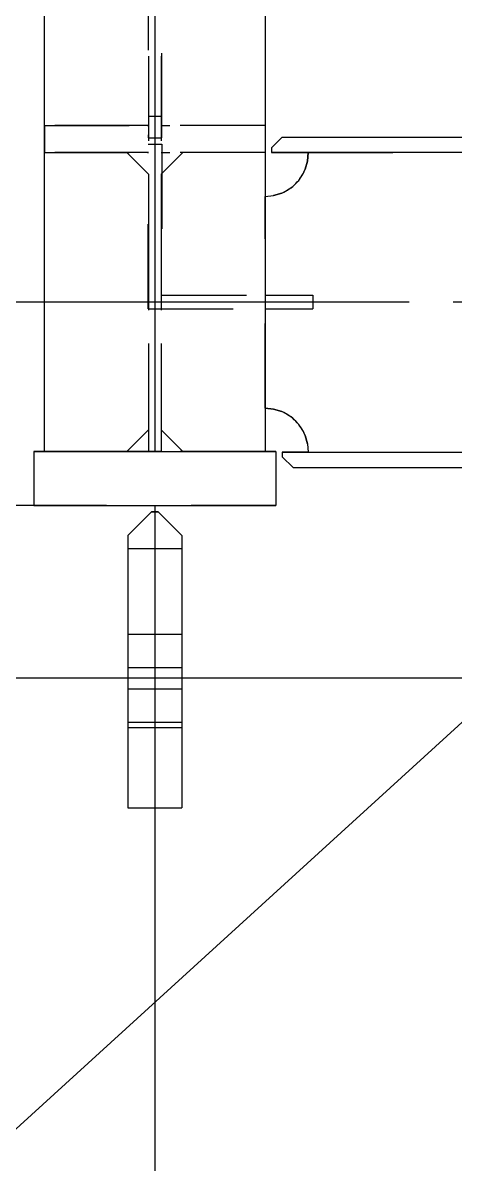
# Model space of a CAD drawing. Header units: millimetres. Extents: x 505 to 1346, y 20403 to 20997.
# Drawn here: x 899.17 to 909.18, y 20671.41 to 20697.84 of the extents above; entities that cross this region are included whole.
import ezdxf

# ---------------------------------------------------------------- set-up
doc = ezdxf.new("R2010")
doc.units = ezdxf.units.MM
for name, pattern in [('CENTER', [12.7, 7.9375, -1.5875, 1.5875, -1.5875]), ('DXK_LINE_DOT2', [3.9198, 1.9599, -1.9599]), ('DXK_LINE_DOT6', [6.9771, 2.979, -1.0191, 1.9599, -1.0191])]:
    doc.linetypes.add(name, pattern=pattern)

# ---------------------------------------------------------------- blocks, each defined once
blk = doc.blocks.new('Part-110200292-73652 - 73645')
at = {"color": 7, "linetype": 'CENTER'}
blk.add_line((924.828, 20691.365), (902.228, 20714.665), dxfattribs=at)
at = {"color": 7, "linetype": 'DXK_LINE_DOT2'}
for p, q in [((905.652, 20713.415), (903.373, 20711.204)), ((905.652, 20713.414), (905.484, 20713.251)), ((905.652, 20713.415), (909.994, 20708.938)), ((905.652, 20713.414), (905.652, 20713.415)), ((918.489, 20699.843), (905.484, 20713.251)), ((905.484, 20713.251), (905.484, 20713.251)), ((903.373, 20711.204), (907.722, 20706.72)), ((914.308, 20704.491), (909.994, 20708.938)), ((914.308, 20704.491), (918.657, 20700.007)), ((912.037, 20702.272), (916.378, 20697.796)), ((918.657, 20700.007), (916.378, 20697.796)), ((918.489, 20699.843), (918.657, 20700.007)), ((918.657, 20700.007), (918.657, 20700.007)), ((918.489, 20699.843), (918.489, 20699.843))]:
    blk.add_line(p, q, dxfattribs=at)
at = {"color": 3, "linetype": 'Continuous'}
for p, q in [((909.994, 20708.938), (914.308, 20704.491)), ((907.722, 20706.72), (912.037, 20702.272))]:
    blk.add_line(p, q, dxfattribs=at)
blk = doc.blocks.new('Part-110200292-73751 - 73645')
at = {"color": 3, "linetype": 'Continuous'}
for p, q in [((899.678, 20687.914), (899.678, 20732.339)), ((904.778, 20732.339), (904.778, 20687.914))]:
    blk.add_line(p, q, dxfattribs=at)
at = {"color": 7, "linetype": 'DXK_LINE_DOT2'}
for p, q in [((902.083, 20732.339), (902.083, 20687.913)), ((902.373, 20732.339), (902.373, 20687.913)), ((899.678, 20687.913), (899.678, 20687.914)), ((899.678, 20687.913), (899.678, 20687.914)), ((899.678, 20687.913), (899.678, 20687.914)), ((899.678, 20687.913), (899.678, 20687.914)), ((902.373, 20687.913), (899.678, 20687.913)), ((899.678, 20687.913), (899.678, 20687.913)), ((902.083, 20687.913), (899.678, 20687.913)), ((899.678, 20687.913), (899.678, 20687.913)), ((902.083, 20687.913), (902.083, 20687.913)), ((902.083, 20687.913), (902.373, 20687.913)), ((904.778, 20687.913), (902.373, 20687.913)), ((902.373, 20687.913), (902.373, 20687.913)), ((902.373, 20687.913), (904.778, 20687.913)), ((904.778, 20687.913), (904.778, 20687.914))]:
    blk.add_line(p, q, dxfattribs=at)
at = {"color": 7, "linetype": 'Continuous'}
blk.add_line((902.228, 20732.339), (902.228, 20687.913), dxfattribs=at)
blk = doc.blocks.new('Part-110200292-73752 - 73645')
at = {"color": 3, "linetype": 'Continuous'}
for p, q in [((905.178, 20695.189), (904.928, 20694.939)), ((905.178, 20695.189), (924.578, 20695.189)), ((905.178, 20695.189), (905.178, 20695.189)), ((924.578, 20695.189), (924.578, 20695.189)), ((924.578, 20695.189), (924.578, 20694.834)), ((904.928, 20694.939), (904.928, 20694.834)), ((924.578, 20694.834), (904.928, 20694.834)), ((904.928, 20694.834), (904.928, 20694.834)), ((905.762, 20694.637), (905.778, 20694.834)), ((924.578, 20694.834), (924.578, 20694.834)), ((924.578, 20694.834), (924.578, 20694.239)), ((905.708, 20694.446), (905.762, 20694.637)), ((905.762, 20694.637), (905.762, 20694.637)), ((904.976, 20693.835), (905.165, 20693.894)), ((904.778, 20693.816), (904.976, 20693.835)), ((904.976, 20693.835), (904.976, 20693.835)), ((904.778, 20688.913), (904.976, 20688.894)), ((904.976, 20688.894), (904.976, 20688.894)), ((905.165, 20688.836), (904.976, 20688.894)), ((924.578, 20688.489), (924.578, 20687.539)), ((905.762, 20688.092), (905.708, 20688.283)), ((905.762, 20688.092), (905.778, 20687.894)), ((905.178, 20687.894), (905.178, 20687.894)), ((905.178, 20687.894), (924.578, 20687.894)), ((905.178, 20687.894), (905.178, 20687.789)), ((905.428, 20687.539), (905.178, 20687.789)), ((905.428, 20687.539), (924.578, 20687.539)), ((905.428, 20687.539), (905.428, 20687.539))]:
    blk.add_line(p, q, dxfattribs=at)
at = {"color": 7, "linetype": 'DXK_LINE_DOT2'}
for p, q in [((904.928, 20694.939), (905.178, 20695.189)), ((905.178, 20695.189), (924.578, 20695.189)), ((904.928, 20694.834), (905.778, 20694.835)), ((924.578, 20694.834), (904.928, 20694.834)), ((904.928, 20694.834), (904.928, 20694.834)), ((904.928, 20694.834), (904.928, 20694.834)), ((924.578, 20694.834), (904.928, 20694.834)), ((904.928, 20694.834), (904.928, 20694.834)), ((905.778, 20694.835), (905.762, 20694.637)), ((905.778, 20694.835), (924.578, 20694.834)), ((905.778, 20694.834), (905.778, 20694.835)), ((924.578, 20694.834), (924.578, 20694.834)), ((905.762, 20694.637), (905.708, 20694.446)), ((924.578, 20694.239), (924.578, 20688.489)), ((905.165, 20693.894), (904.976, 20693.835)), ((904.778, 20693.816), (904.976, 20693.835)), ((904.778, 20688.913), (904.778, 20693.816)), ((904.976, 20688.894), (904.778, 20688.913)), ((904.976, 20688.894), (905.165, 20688.836)), ((905.708, 20688.283), (905.762, 20688.092)), ((905.778, 20687.894), (905.178, 20687.894)), ((905.178, 20687.894), (905.178, 20687.894)), ((905.178, 20687.894), (905.178, 20687.894)), ((905.178, 20687.789), (905.428, 20687.539)), ((905.778, 20687.894), (924.578, 20687.894)), ((905.778, 20687.894), (905.778, 20687.894)), ((905.778, 20687.894), (905.778, 20687.894)), ((905.428, 20687.539), (924.578, 20687.539))]:
    blk.add_line(p, q, dxfattribs=at)
at = {"color": 3, "linetype": 'Continuous'}
for centre, start, end in [((904.778, 20694.816), 292.7751, 338.3253), ((904.778, 20687.913), 21.6747, 67.2249)]:
    blk.add_arc(centre, 1, start, end, dxfattribs=at)
at = {"color": 7, "linetype": 'DXK_LINE_DOT2'}
for centre, start, end in [((904.778, 20694.816), 292.7751, 338.3253), ((904.778, 20687.913), 21.6747, 67.2249)]:
    blk.add_arc(centre, 1, start, end, dxfattribs=at)
blk = doc.blocks.new('Part-110200292-73753 - 73645')
at = {"color": 7, "linetype": 'DXK_LINE_DOT2'}
for p, q in [((902.078, 20691.214), (902.078, 20695.024)), ((902.078, 20695.024), (902.393, 20695.024)), ((902.393, 20695.024), (902.393, 20695.024)), ((902.393, 20695.024), (902.393, 20691.529)), ((902.393, 20691.529), (904.778, 20691.529)), ((904.778, 20691.529), (905.888, 20691.529)), ((905.888, 20691.529), (905.888, 20691.529)), ((905.888, 20691.529), (905.888, 20691.214)), ((902.078, 20691.214), (902.078, 20691.214)), ((902.078, 20691.214), (904.778, 20691.214)), ((904.778, 20691.214), (905.888, 20691.214))]:
    blk.add_line(p, q, dxfattribs=at)
blk = doc.blocks.new('Part-110200292-73756 - 73645')
at = {"color": 3, "linetype": 'Continuous'}
for p, q in [((899.428, 20687.914), (905.028, 20687.914)), ((899.428, 20687.913), (899.428, 20687.914)), ((899.428, 20687.914), (899.428, 20686.663)), ((905.028, 20687.914), (905.028, 20687.913)), ((905.028, 20687.914), (905.028, 20686.663)), ((899.428, 20686.664), (905.028, 20686.664))]:
    blk.add_line(p, q, dxfattribs=at)
at = {"color": 7, "linetype": 'DXK_LINE_DOT2'}
for p, q in [((905.028, 20687.913), (899.428, 20687.913)), ((905.028, 20686.663), (899.428, 20686.663))]:
    blk.add_line(p, q, dxfattribs=at)
blk = doc.blocks.new('Part-110200292-73757 - 73645')
at = {"color": 3, "linetype": 'Continuous'}
for p, q in [((902.153, 20686.514), (901.603, 20685.964)), ((902.303, 20686.514), (902.153, 20686.514)), ((902.153, 20686.513), (902.153, 20686.514)), ((902.853, 20685.964), (902.303, 20686.514)), ((902.303, 20686.514), (902.303, 20686.513)), ((901.603, 20685.964), (901.603, 20685.664)), ((902.853, 20685.964), (902.853, 20685.963)), ((902.853, 20685.964), (902.853, 20685.664)), ((901.603, 20685.664), (901.603, 20679.663)), ((901.603, 20685.664), (902.853, 20685.664)), ((902.853, 20685.664), (902.853, 20679.663)), ((901.603, 20681.524), (902.853, 20681.524)), ((901.603, 20679.663), (902.853, 20679.663))]:
    blk.add_line(p, q, dxfattribs=at)
at = {"color": 7, "linetype": 'DXK_LINE_DOT2'}
for p, q in [((901.603, 20685.963), (902.153, 20686.513)), ((902.153, 20686.513), (902.303, 20686.513)), ((902.303, 20686.513), (902.853, 20685.963)), ((901.603, 20685.663), (902.853, 20685.663)), ((901.603, 20683.686), (902.853, 20683.686)), ((901.603, 20682.911), (902.853, 20682.911)), ((901.603, 20682.415), (902.853, 20682.415)), ((901.603, 20681.641), (902.853, 20681.641)), ((901.603, 20681.524), (902.853, 20681.524)), ((902.853, 20680.765), (902.853, 20680.766))]:
    blk.add_line(p, q, dxfattribs=at)
blk = doc.blocks.new('Part-110200292-73758 - 73645')
at = {"color": 7, "linetype": 'DXK_LINE_DOT2'}
for p, q in [((901.877, 20695.459), (899.678, 20695.459)), ((899.678, 20695.459), (899.678, 20695.459)), ((899.678, 20695.459), (902.059, 20695.459)), ((899.678, 20695.459), (899.678, 20694.834)), ((902.059, 20695.459), (901.877, 20695.459)), ((902.083, 20695.459), (902.059, 20695.459)), ((902.059, 20695.459), (902.083, 20695.459)), ((902.083, 20695.459), (902.083, 20695.459)), ((899.678, 20694.834), (902.059, 20694.834)), ((901.877, 20694.834), (899.678, 20694.834)), ((902.059, 20694.834), (901.877, 20694.834)), ((902.083, 20694.834), (902.059, 20694.834)), ((902.059, 20694.834), (902.083, 20694.834))]:
    blk.add_line(p, q, dxfattribs=at)
blk = doc.blocks.new('Part-110200292-73759 - 73645')
at = {"color": 7, "linetype": 'DXK_LINE_DOT2'}
for p, q in [((902.373, 20695.459), (902.373, 20695.459)), ((902.373, 20695.459), (902.398, 20695.459)), ((902.373, 20695.459), (902.398, 20695.459)), ((904.778, 20695.459), (902.398, 20695.459)), ((902.398, 20695.459), (902.579, 20695.459)), ((904.778, 20695.459), (904.778, 20695.459)), ((904.778, 20695.459), (904.778, 20695.459)), ((904.778, 20695.459), (904.778, 20694.834)), ((902.373, 20694.834), (902.398, 20694.834)), ((902.373, 20694.834), (902.398, 20694.834)), ((904.778, 20694.834), (902.398, 20694.834)), ((902.398, 20694.834), (902.579, 20694.834)), ((904.778, 20694.834), (902.579, 20694.834))]:
    blk.add_line(p, q, dxfattribs=at)
blk = doc.blocks.new('Part-110200292-73760 - 73645')
at = {"color": 7, "linetype": 'DXK_LINE_DOT2'}
for p, q in [((899.678, 20694.834), (901.583, 20694.834)), ((899.678, 20687.913), (899.678, 20694.834)), ((901.583, 20694.834), (902.083, 20694.334)), ((901.583, 20694.834), (901.583, 20694.834)), ((902.083, 20694.334), (902.079, 20688.413)), ((902.079, 20688.413), (901.578, 20687.913)), ((901.578, 20687.913), (899.678, 20687.913)), ((901.578, 20687.913), (901.578, 20687.913))]:
    blk.add_line(p, q, dxfattribs=at)
blk = doc.blocks.new('Part-110200292-73761 - 73645')
at = {"color": 7, "linetype": 'DXK_LINE_DOT2'}
for p, q in [((902.873, 20694.834), (902.374, 20694.334)), ((902.873, 20694.834), (902.873, 20694.834)), ((904.778, 20694.834), (904.778, 20693.816)), ((902.374, 20694.334), (902.378, 20688.413)), ((904.778, 20688.913), (904.778, 20687.913)), ((902.378, 20688.413), (902.878, 20687.913)), ((902.878, 20687.913), (904.778, 20687.913)), ((902.878, 20687.913), (902.878, 20687.913))]:
    blk.add_line(p, q, dxfattribs=at)
blk = doc.blocks.new('Part-110200292-73762 - 73645')
at = {"color": 7, "linetype": 'DXK_LINE_DOT2'}
for p, q in [((902.393, 20707), (902.078, 20707)), ((902.078, 20707), (902.078, 20695.174)), ((902.078, 20707), (902.393, 20707)), ((902.393, 20695.174), (902.393, 20702.428)), ((902.078, 20695.674), (902.393, 20695.674)), ((902.078, 20695.174), (902.393, 20695.174)), ((902.078, 20695.174), (902.393, 20695.174))]:
    blk.add_line(p, q, dxfattribs=at)
blk = doc.blocks.new('Line-110200292-75238 - 73645')
at = {"color": 7, "linetype": 'DXK_LINE_DOT6'}
blk.add_line((949.978, 20691.374), (899.678, 20691.365), dxfattribs=at)
blk = doc.blocks.new('StraightDimension-110200292-75305 - 73645')
at = {"color": 7, "linetype": 'Continuous'}
blk.add_line((902.228, 20686.664), (902.228, 20666.4), dxfattribs=at)
blk = doc.blocks.new('StraightDimension-110200292-75335 - 73645')
at = {"color": 7, "linetype": 'Continuous'}
blk.add_line((902.228, 20686.664), (902.228, 20658.09), dxfattribs=at)
blk = doc.blocks.new('StraightDimension-110200292-75706 - 73645')
at = {"color": 7, "linetype": 'Continuous'}
blk.add_line((906.847, 20691.366), (880.859, 20691.366), dxfattribs=at)
blk = doc.blocks.new('StraightDimension-110200292-75721 - 73645')
at = {"color": 7, "linetype": 'Continuous'}
blk.add_line((907.399, 20691.366), (872.574, 20691.366), dxfattribs=at)
blk = doc.blocks.new('StraightDimension-110200292-75722 - 73645')
at = {"color": 7, "linetype": 'Continuous'}
for p, q in [((907.399, 20691.366), (872.574, 20691.366)), ((899.428, 20686.664), (872.574, 20686.664))]:
    blk.add_line(p, q, dxfattribs=at)
blk = doc.blocks.new('StraightDimension-110200292-75780 - 73645')
at = {"color": 7, "linetype": 'Continuous'}
blk.add_line((899.428, 20686.664), (864.492, 20686.664), dxfattribs=at)
blk = doc.blocks.new('StraightDimension-110200292-75828 - 73645')
at = {"color": 7, "linetype": 'Continuous'}
blk.add_line((899.428, 20686.664), (857.005, 20686.664), dxfattribs=at)
blk = doc.blocks.new('StraightDimension-110200292-75829 - 73645')
at = {"color": 7, "linetype": 'Continuous'}
for p, q in [((899.428, 20686.664), (857.005, 20686.664)), ((947.925, 20682.663), (857.005, 20682.663))]:
    blk.add_line(p, q, dxfattribs=at)
blk = doc.blocks.new('Mark-110200292-75942 - 73645')
at = {"color": 7, "linetype": 'Continuous'}
blk.add_line((915.514, 20687.278), (894.516, 20668.125), dxfattribs=at)

msp = doc.modelspace()

# ---------------------------------------------------------------- block references
for name in ['Part-110200292-73751 - 73645', 'Part-110200292-73652 - 73645', 'Part-110200292-73762 - 73645', 'Part-110200292-73758 - 73645', 'Part-110200292-73759 - 73645', 'Part-110200292-73752 - 73645', 'Part-110200292-73753 - 73645', 'Part-110200292-73760 - 73645', 'Part-110200292-73761 - 73645', 'Line-110200292-75238 - 73645', 'Part-110200292-73756 - 73645', 'Part-110200292-73757 - 73645']:
    msp.add_blockref(name, (0, 0))

# ---------------------------------------------------------------- next in the draw order: block references
msp.add_blockref('StraightDimension-110200292-75305 - 73645', (0, 0))

# ---------------------------------------------------------------- next in the draw order: block references
for name in ['StraightDimension-110200292-75706 - 73645', 'StraightDimension-110200292-75335 - 73645']:
    msp.add_blockref(name, (0, 0))

# ---------------------------------------------------------------- next in the draw order: block references
msp.add_blockref('StraightDimension-110200292-75721 - 73645', (0, 0))

# ---------------------------------------------------------------- next in the draw order: block references
msp.add_blockref('StraightDimension-110200292-75722 - 73645', (0, 0))

# ---------------------------------------------------------------- next in the draw order: block references
msp.add_blockref('StraightDimension-110200292-75780 - 73645', (0, 0))

# ---------------------------------------------------------------- next in the draw order: block references
msp.add_blockref('StraightDimension-110200292-75828 - 73645', (0, 0))

# ---------------------------------------------------------------- next in the draw order: block references
msp.add_blockref('StraightDimension-110200292-75829 - 73645', (0, 0))

# ---------------------------------------------------------------- next in the draw order: block references
msp.add_blockref('Mark-110200292-75942 - 73645', (0, 0))

doc.saveas('drawing.dxf')
